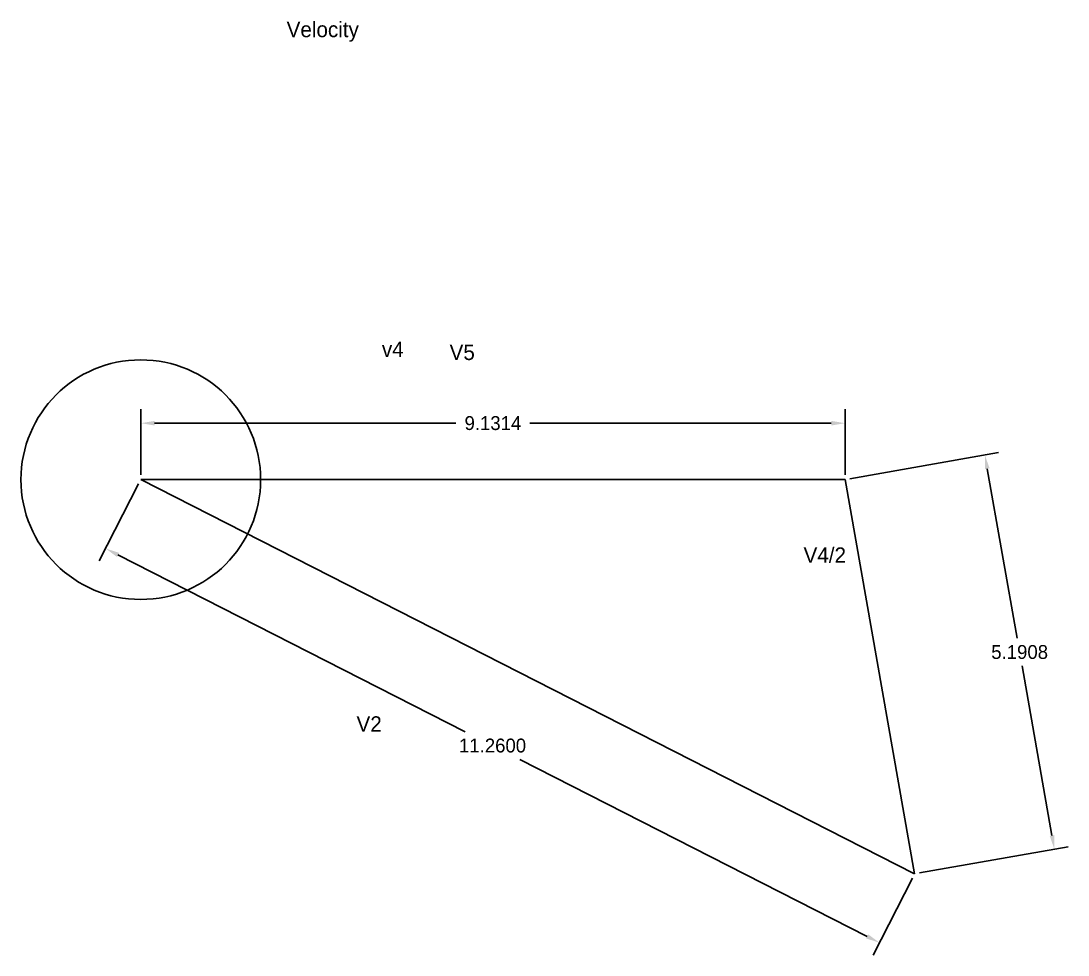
# Model space of a CAD drawing. Extents: x -8 to 146, y 7 to 87.
# Drawn here: x 73.23 to 86.81, y 73.26 to 85.37 of the extents above; entities that cross this region are included whole.
import ezdxf

# ---------------------------------------------------------------- set-up
doc = ezdxf.new("R2010")
doc.units = 0
doc.header["$MEASUREMENT"] = 0
doc.layers.get('0').update_dxf_attribs({"linetype": 'CONTINUOUS'})
doc.layers.get('DEFPOINTS').update_dxf_attribs({"linetype": 'CONTINUOUS'})
doc.dimstyles.get("Standard").update_dxf_attribs({"dimtxt": 0.125, "dimasz": 0.125, "dimexe": 0.125, "dimexo": 0.04, "dimgap": 0.09, "dimtad": 0, "dimtih": 1, "dimtoh": 1, "dimdec": 4, "dimzin": 0, "dimdsep": 46, "dimtxsty": 'Standard', "dimcen": 0.06, "dimadec": 0, "dimazin": 0, "dimtfac": 1, "dimtdec": 4, "dimtofl": 0, "dimtmove": 2, "dimatfit": 3, "dimfxl": 1, "dimtolj": 1, "dimtzin": 0, "dimarcsym": 0})

# ---------------------------------------------------------------- blocks, each defined once
blk = doc.blocks.new('*D10')
at = {"color": 0, "linetype": 'Continuous', "lineweight": -2, "transparency": 16777216}
for p, q in [((74.757, 79.369), (74.248, 78.37)), ((74.49, 78.449), (78.993, 76.155)), ((84.202, 73.501), (79.7, 75.795)), ((84.79, 74.257), (84.281, 73.258))]:
    blk.add_line(p, q, dxfattribs=at)
at = {"color": 0, "linetype": 'Continuous', "transparency": 16777216}
for points in [[(74.504, 78.476), (74.477, 78.422), (74.33, 78.531)], [(84.216, 73.527), (84.189, 73.474), (84.363, 73.419)]]:
    blk.add_solid(points, dxfattribs=at)
at = {"layer": 'DEFPOINTS', "color": 0, "linetype": 'Continuous', "transparency": 16777216}
for p in [(74.785, 79.424), (84.818, 74.313), (84.363, 73.419)]:
    blk.add_point(p, dxfattribs=at)
at = {"color": 0, "linetype": 'Continuous', "transparency": 16777216, "insert": (79.346, 75.975), "char_height": 0.18, "attachment_point": 5}
blk.add_mtext('\\A1;11.2600', dxfattribs=at)
blk = doc.blocks.new('*D13')
at = {"color": 0, "linetype": 'Continuous', "lineweight": -2, "transparency": 16777216}
for p, q in [((83.978, 79.435), (85.906, 79.775)), ((85.76, 79.567), (86.148, 77.368)), ((86.599, 74.809), (86.211, 77.008)), ((84.88, 74.323), (86.808, 74.663))]:
    blk.add_line(p, q, dxfattribs=at)
at = {"color": 0, "linetype": 'Continuous', "transparency": 16777216}
for points in [[(85.79, 79.572), (85.731, 79.562), (85.729, 79.744)], [(86.629, 74.815), (86.57, 74.804), (86.63, 74.632)]]:
    blk.add_solid(points, dxfattribs=at)
at = {"layer": 'DEFPOINTS', "color": 0, "linetype": 'Continuous', "transparency": 16777216}
for p in [(83.917, 79.424), (86.63, 74.632), (84.818, 74.313)]:
    blk.add_point(p, dxfattribs=at)
at = {"color": 0, "linetype": 'Continuous', "transparency": 16777216, "insert": (86.18, 77.188), "char_height": 0.18, "attachment_point": 5}
blk.add_mtext('\\A1;5.1908', dxfattribs=at)
blk = doc.blocks.new('*D14')
at = {"color": 0, "linetype": 'Continuous', "lineweight": -2, "transparency": 16777216}
for p, q in [((74.785, 79.487), (74.785, 80.337)), ((83.917, 79.487), (83.917, 80.337)), ((74.965, 80.157), (78.871, 80.157)), ((83.737, 80.157), (79.831, 80.157))]:
    blk.add_line(p, q, dxfattribs=at)
at = {"color": 0, "linetype": 'Continuous', "transparency": 16777216}
for points in [[(74.965, 80.187), (74.965, 80.127), (74.785, 80.157)], [(83.737, 80.187), (83.737, 80.127), (83.917, 80.157)]]:
    blk.add_solid(points, dxfattribs=at)
at = {"layer": 'DEFPOINTS', "color": 0, "linetype": 'Continuous', "transparency": 16777216}
for p in [(83.917, 80.157), (74.785, 79.424), (83.917, 79.424)]:
    blk.add_point(p, dxfattribs=at)
at = {"color": 0, "linetype": 'Continuous', "transparency": 16777216, "insert": (79.351, 80.157), "char_height": 0.18, "attachment_point": 5}
blk.add_mtext('\\A1;9.1314', dxfattribs=at)

msp = doc.modelspace()

# ---------------------------------------------------------------- linework, layer by layer
at = {"linetype": 'Continuous'}
for p, q in [((74.78546, 79.42447), (83.91682, 79.42447)), ((74.78546, 79.42447), (84.81819, 74.31253)), ((84.81819, 74.31253), (83.91682, 79.42447))]:
    msp.add_line(p, q, dxfattribs=at)
msp.add_circle((74.78546, 79.42447), 1.55377, dxfattribs=at)

# ---------------------------------------------------------------- texts
at = {"linetype": 'Continuous', "char_height": 0.2, "attachment_point": 1}
for s, width, insert in [('Velocity', 5.9381846, (76.67636, 85.3635)), ('v4', 1.1235987, (77.91128, 81.21592)), ('V5', 0.6238289, (78.7891, 81.17604)), ('V4/2', 1.164709, (83.37856, 78.54598)), ('V2', 0.6029096, (77.58241, 76.35525))]:
    msp.add_mtext_dynamic_manual_height_columns(s, width=width, gutter_width=1, heights=[0], dxfattribs=dict(at, insert=insert))

# ---------------------------------------------------------------- dimensions: what is measured, and where the dimension line sits
at = {"linetype": 'Continuous'}
dim = msp.add_linear_dim(base=(83.91682, 80.15741), p1=(74.78546, 79.42447), p2=(83.91682, 79.42447), dimstyle='Standard', override={"dimtxt": 0.18, "dimasz": 0.18, "dimexe": 0.18, "dimexo": 0.0625, "dimcen": 0.09, "dimtmove": 0}, dxfattribs=at)
dim.commit()
dim.dimension.update_dxf_attribs({"geometry": '*D14', "text_midpoint": (79.35114, 80.15741)})
for p1, distance, picture, middle in [((83.91682, 79.42447), 1.84011, '*D13', (86.17966, 77.18803)), ((74.78546, 79.42447), -1.00301, '*D10', (79.34647, 75.97481))]:
    dim = msp.add_aligned_dim(p1=p1, p2=(84.81819, 74.31253), distance=distance, dimstyle='Standard', override={"dimtxt": 0.18, "dimasz": 0.18, "dimexe": 0.18, "dimexo": 0.0625, "dimcen": 0.09, "dimtmove": 0}, dxfattribs=at)
    dim.commit()
    dim.dimension.update_dxf_attribs({"geometry": picture, "text_midpoint": middle})

doc.saveas('drawing.dxf')
